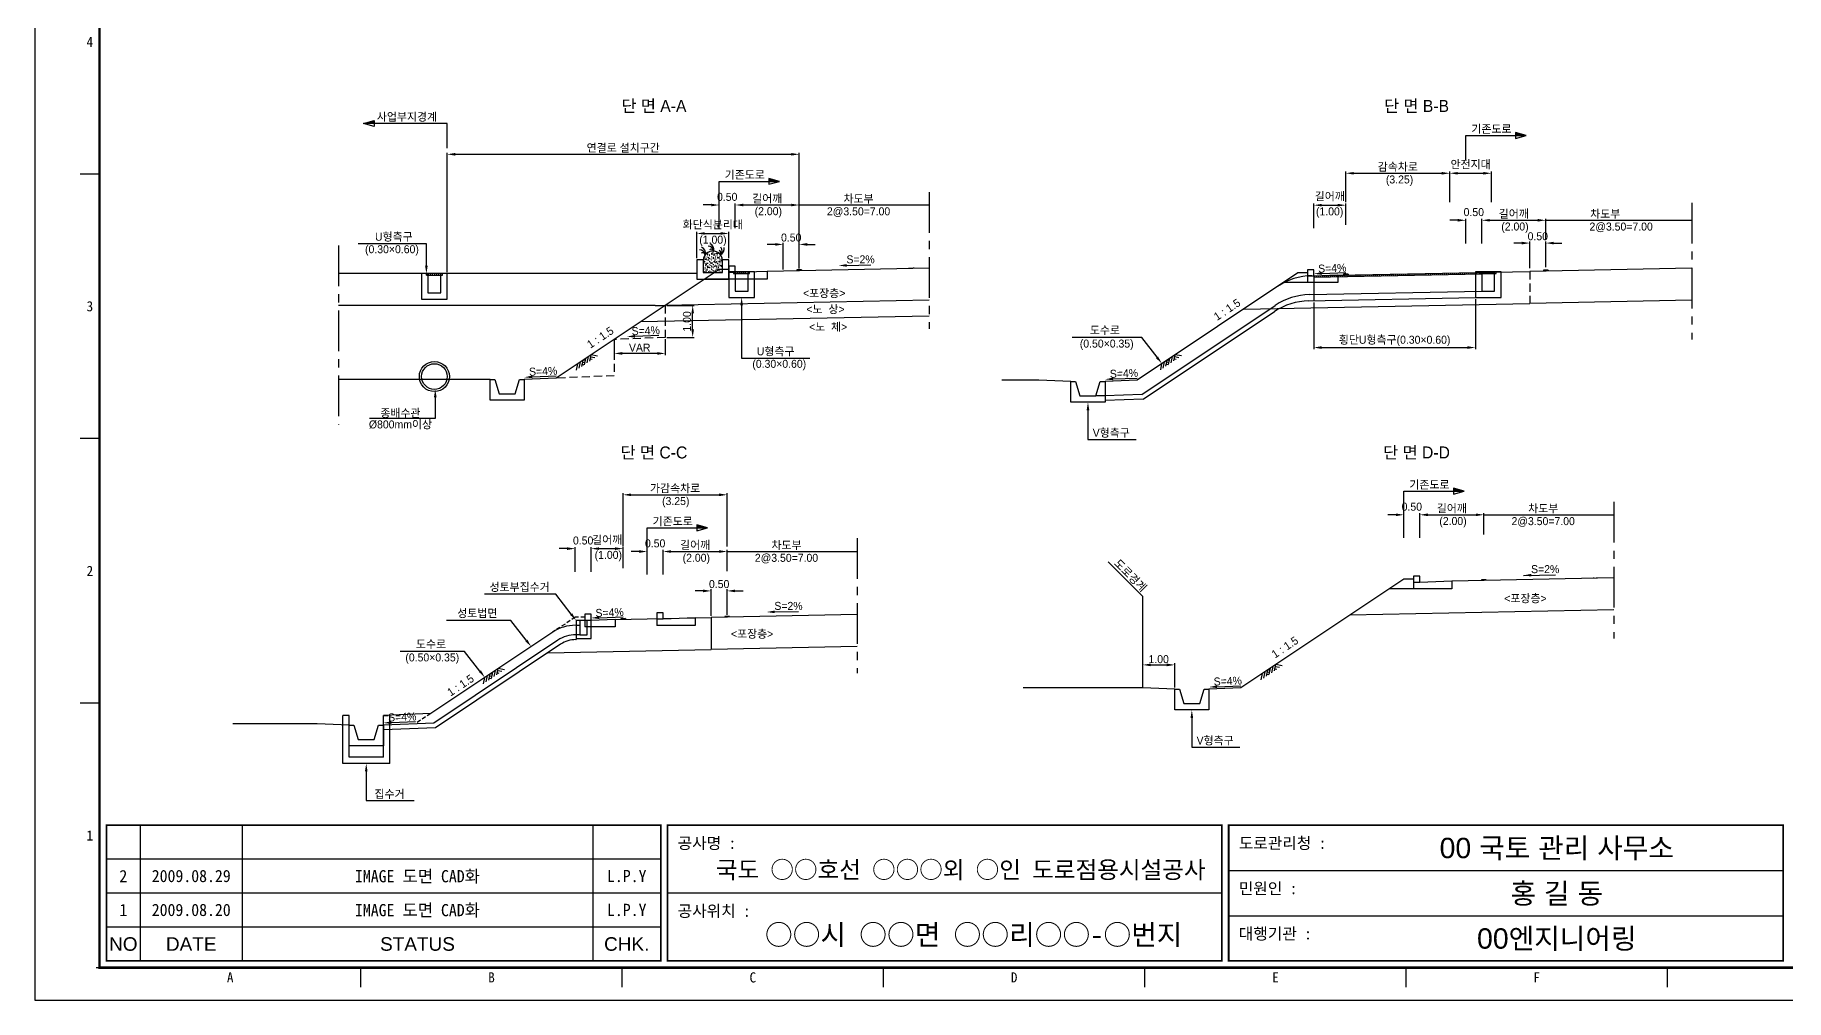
# Model space of a CAD drawing. Header units: millimetres. Extents: x 736 to 1160, y 22 to 321.
# Drawn here: x 736.4 to 1010, y 21.7 to 172.4 of the extents above; entities that cross this region are included whole.
import ezdxf
from ezdxf.enums import TextEntityAlignment as Align

# ---------------------------------------------------------------- set-up
doc = ezdxf.new("R2010")
doc.units = ezdxf.units.MM
doc.header["$LTSCALE"] = 0.2
doc.linetypes.add('CENTER', pattern=[50.8, 31.75, -6.35, 6.35, -6.35])
doc.linetypes.add('HIDDEN', pattern=[9.525, 6.35, -3.175])
for name, color, linetype in [('CC-BNCH-0005', 5, 'Continuous'), ('CC-GSTR-0004', 4, 'Continuous'), ('CZ-DIMT-0002', 7, 'Continuous'), ('CZ-EXST-0002', 1, 'Continuous'), ('CZ-LIN1-0007', 7, 'Continuous'), ('CZ-LIN2-0003', 3, 'Continuous'), ('CZ-LINE-0001', 7, 'Continuous'), ('CZ-TEXT-BOX0', 7, 'Continuous'), ('TITLE', 7, 'Continuous')]:
    doc.layers.add(name, color=color, linetype=linetype)
doc.styles.add('견고딕', font='arial.ttf')
doc.styles.add('돋움', font='')
doc.styles.add('돋음체', font='')
doc.styles.get('돋움').set_extended_font_data('Dotum')
doc.styles.get('돋음체').set_extended_font_data('DotumChe')
doc.dimstyles.get("Standard").update_dxf_attribs({"dimscale": 5, "dimtxt": 0.25, "dimasz": 0.25, "dimexe": 0.05, "dimexo": 0.05, "dimgap": 0.05, "dimtad": 1, "dimlfac": 0.1, "dimzin": 0, "dimdsep": 46, "dimtxsty": '돋움', "dimcen": 0.09, "dimclrd": 1, "dimclre": 1, "dimclrt": 2, "dimadec": 0, "dimazin": 0, "dimtfac": 1, "dimtofl": 0, "dimtmove": 2, "dimatfit": 3, "dimfxl": 0, "dimtolj": 1, "dimtzin": 0, "dimarcsym": 0})

msp = doc.modelspace()

# ---------------------------------------------------------------- hatches: boundary and pattern name
at = {"layer": 'CZ-EXST-0002'}
h = msp.add_hatch(dxfattribs=at)
h.set_pattern_fill('AR-SAND', color=256, scale=0.01, style=0)
h.set_pattern_definition([(37.5, (745.6329, 26.1617), (-0.0160003, 0.4894132), [0, -0.38608, 0, -0.4318, 0, -0.41275]), (7.5, (745.6329, 26.1617), (0.4495233, 0.716825), [0, -0.20828, 0, -0.34798, 0, -0.13335]), (327.5, (745.3205, 26.1617), (0.7909924, 0.0014372), [0, -0.127, 0, -0.4572, 0, -0.5969]), (317.5, (745.3205, 26.1617), (0.7635565, 0.2229293), [0, -0.0635, 0, -0.29972, 0, -0.3429])])
h.paths.add_polyline_path([(840.79, 137.28), (840.79, 135.28), (842.54, 135.28), (843.29, 135.78), (843.79, 135.78), (843.79, 137.28, 0.91737)])
h.paths.add_polyline_path([(843.79, 135.28), (843.79, 135.78), (843.29, 135.78), (842.54, 135.28)], flags=17)
h = msp.add_hatch(dxfattribs=at)
h.set_pattern_fill('ANSI31', color=256, scale=0.1, angle=45, style=0)
h.set_pattern_definition([(90, (940.30408, 69.91278), (-0.3175, 6e-17), [])])
h.paths.add_polyline_path([(962.18, 135.39), (962.18, 135.14), (964.68, 135.14), (964.68, 135.39)])
at = {"layer": 'CZ-LIN1-0007'}
for points in [[(855.41, 135.57), (855.41, 135.7), (856.16, 135.71), (856.16, 135.59)], [(872.91, 135.92), (872.91, 136.05), (873.66, 136.06), (873.66, 135.94)], [(940.81, 134.9), (940.81, 135.02), (941.56, 135.04), (941.56, 134.91)], [(972.06, 135.52), (972.06, 135.65), (972.81, 135.66), (972.81, 135.54)], [(979.87, 87.52), (979.87, 87.65), (980.62, 87.66), (980.62, 87.54)], [(962.37, 87.17), (962.37, 87.3), (963.12, 87.31), (963.12, 87.19)], [(827.9, 81.09), (827.9, 81.21), (828.65, 81.23), (828.65, 81.1)], [(844.15, 81.44), (844.15, 81.56), (844.9, 81.58), (844.9, 81.45)]]:
    msp.add_hatch(color=256, dxfattribs=at).paths.add_polyline_path(points)
at = {"layer": 'CZ-LIN2-0003'}
h = msp.add_hatch(dxfattribs=at)
h.set_pattern_fill('ANSI31', color=256, scale=0.1, angle=45, style=0)
h.set_pattern_definition([(90, (775.6565, 69.65278), (-0.3175, 6e-17), [])])
h.paths.add_polyline_path([(797.54, 135.13), (797.54, 134.88), (800.04, 134.88), (800.04, 135.13)])
h = msp.add_hatch(dxfattribs=at)
h.set_pattern_fill('ANSI31', color=256, scale=0.1, angle=45, style=0)
h.set_pattern_definition([(90, (823.6565, 69.92278), (-0.3175, 6e-17), [])])
h.paths.add_polyline_path([(845.54, 135.4), (845.54, 135.15), (848.04, 135.15), (848.04, 135.4)])
h = msp.add_hatch(dxfattribs=at)
h.set_pattern_fill('ANSI31', color=256, scale=0.1, angle=45, style=0)
h.set_pattern_definition([(90, (745.79765, 27.72332), (-0.3175, 6e-17), [])])
h.paths.add_polyline_path([(939.93, 134.63), (939.93, 134.88), (936.18, 134.73), (936.18, 134.55)])
h.paths.add_polyline_path([(961.43, 135.06), (961.43, 135.31), (939.93, 134.88), (939.93, 134.63)])
h.paths.add_polyline_path([(962.43, 135.08), (962.43, 135.14), (962.18, 135.14), (962.18, 135.32), (961.43, 135.31), (961.43, 135.06)])
at = {"layer": 'CZ-LINE-0001'}
for points in [[(789.37, 158.59), (789.37, 159.05), (787.73, 158.59)], [(967.71, 156.71), (967.71, 157.17), (969.35, 156.71)], [(851.06, 149.53), (851.06, 149.99), (852.71, 149.53)], [(958.02, 101.14), (958.02, 101.6), (959.67, 101.14)], [(839.8, 95.4), (839.8, 95.86), (841.45, 95.4)]]:
    msp.add_hatch(color=256, dxfattribs=at).paths.add_polyline_path(points)

# ---------------------------------------------------------------- linework, layer by layer
at = {"layer": 'CC-BNCH-0005', "color": 1, "linetype": 'HIDDEN'}
for points in [[(834.86, 130.16), (834.86, 125.16), (826.88, 124.84)], [(826.88, 124.84), (826.88, 119.18), (817.84, 118.81)]]:
    msp.add_lwpolyline(points, dxfattribs=at)
at = {"layer": 'CC-GSTR-0004'}
for p, q in [((823.28, 81.95), (822.28, 81.95)), ((822.28, 81.95), (822.28, 79.95)), ((823.28, 80.95), (822.28, 80.95)), ((827.03, 79.95), (822.28, 79.95)), ((823.28, 80.95), (823.28, 81.95)), ((827.03, 81.1), (823.28, 80.95)), ((827.03, 81.1), (827.03, 79.95))]:
    msp.add_line(p, q, dxfattribs=at)
at = {"layer": 'CZ-EXST-0002'}
for p, q in [((843.29, 135.78), (817.84, 118.81)), ((844.79, 134.28), (841.04, 134.28)), ((844.79, 135.78), (843.29, 135.78)), ((844.79, 136.28), (844.79, 134.28)), ((845.79, 136.28), (844.79, 136.28)), ((845.79, 135.28), (844.79, 135.28)), ((850.79, 134.28), (844.79, 134.28)), ((845.79, 135.28), (845.79, 136.28)), ((850.79, 135.48), (845.79, 135.28)), ((876.11, 135.98), (850.79, 135.48)), ((850.79, 135.48), (850.79, 134.28)), ((933.68, 135.23), (908.57, 118.49)), ((935.18, 135.23), (933.68, 135.23)), ((935.18, 135.73), (935.18, 133.73)), ((936.18, 135.73), (935.18, 135.73)), ((936.18, 134.73), (935.18, 134.73)), ((936.18, 134.73), (936.18, 135.73)), ((939.93, 134.88), (936.18, 134.73)), ((939.93, 134.88), (939.93, 133.73)), ((961.43, 135.39), (961.43, 131.39)), ((965.43, 135.39), (961.43, 135.39)), ((962.43, 135.39), (962.43, 132.39)), ((964.43, 132.39), (964.43, 135.39)), ((965.43, 131.39), (965.43, 135.39)), ((995.26, 135.98), (969.93, 135.48)), ((935.18, 133.73), (931.43, 133.73)), ((939.93, 133.73), (935.18, 133.73)), ((961.43, 131.39), (965.43, 131.39)), ((962.43, 132.39), (964.43, 132.39)), ((876.11, 130.98), (834.86, 130.16)), ((995.26, 130.98), (969.93, 130.48)), ((876.11, 128.48), (830.99, 127.58)), ((807.49, 118.61), (783.8, 118.61)), ((817.84, 118.81), (812.84, 118.61)), ((834.53, 82.15), (833.53, 82.15)), ((833.53, 82.15), (833.53, 80.15)), ((834.53, 81.15), (834.53, 82.15)), ((834.53, 81.15), (833.53, 81.15)), ((839.53, 80.15), (833.53, 80.15)), ((839.53, 81.35), (834.53, 81.15)), ((839.53, 81.35), (839.53, 80.15)), ((864.86, 81.85), (842.03, 81.4)), ((864.86, 76.85), (842.03, 76.4)), ((780.47, 64.81), (767.3, 64.81)), ((785.47, 64.61), (780.47, 64.81))]:
    msp.add_line(p, q, dxfattribs=at)
at = {"layer": 'CZ-EXST-0002', "linetype": 'HIDDEN'}
msp.add_line((969.93, 135.48), (969.93, 130.48), dxfattribs=at)
at = {"layer": 'CZ-EXST-0002'}
for points in [[(939.93, 134.88), (969.93, 135.48)], [(925.22, 129.58), (969.93, 130.48)]]:
    msp.add_lwpolyline(points, dxfattribs=at)
for points in [[(962.18, 135.39), (962.18, 135.14), (964.68, 135.14), (964.68, 135.39)], [(812.84, 118.61), (812.84, 115.36), (807.49, 115.36), (807.49, 118.61), (808.24, 118.61), (808.91, 116.36), (811.41, 116.36), (812.09, 118.61), (812.09, 118.61)], [(790.82, 64.61), (790.82, 61.36), (785.47, 61.36), (785.47, 64.61), (786.22, 64.61), (786.89, 62.36), (789.39, 62.36), (790.07, 64.61), (790.07, 64.61)]]:
    msp.add_lwpolyline(points, close=True, dxfattribs=at)
at = {"layer": 'CZ-LIN1-0007'}
for p, q in [((856.16, 135.71), (855.41, 135.7)), ((855.41, 135.7), (855.41, 135.57)), ((856.16, 135.71), (856.16, 135.59)), ((872.91, 136.05), (872.91, 135.92)), ((873.66, 136.06), (873.66, 135.94)), ((941.56, 135.04), (940.81, 135.02)), ((940.81, 135.02), (940.81, 134.9)), ((941.56, 135.04), (941.56, 134.91)), ((972.81, 135.66), (972.06, 135.65)), ((972.06, 135.65), (972.06, 135.52)), ((972.81, 135.66), (972.81, 135.54)), ((979.87, 87.65), (979.87, 87.52)), ((980.62, 87.66), (980.62, 87.54)), ((963.12, 87.31), (962.37, 87.3)), ((962.37, 87.3), (962.37, 87.17)), ((963.12, 87.31), (963.12, 87.19)), ((828.65, 81.23), (827.9, 81.21)), ((827.9, 81.21), (827.9, 81.09)), ((828.65, 81.23), (828.65, 81.1)), ((844.9, 81.58), (844.15, 81.56)), ((844.15, 81.56), (844.15, 81.44)), ((844.9, 81.58), (844.9, 81.45))]:
    msp.add_line(p, q, dxfattribs=at)
at = {"layer": 'CZ-LIN2-0003'}
for p, q in [((839.79, 137.28), (839.79, 134.28)), ((840.79, 137.28), (839.79, 137.28)), ((840.79, 137.28), (840.79, 135.28)), ((843.79, 135.28), (843.79, 137.28)), ((844.79, 137.28), (843.79, 137.28)), ((844.79, 134.28), (844.79, 137.28)), ((839.79, 135.13), (783.8, 135.13)), ((796.79, 135.13), (796.79, 131.13)), ((800.79, 135.13), (796.79, 135.13)), ((797.79, 135.13), (797.79, 132.13)), ((799.79, 132.13), (799.79, 135.13)), ((800.79, 131.13), (800.79, 135.13)), ((839.79, 134.28), (844.79, 134.28)), ((840.79, 135.28), (843.79, 135.28)), ((848.79, 135.4), (844.79, 135.4)), ((844.79, 135.4), (844.79, 131.4)), ((845.79, 135.4), (845.79, 132.4)), ((847.79, 132.4), (847.79, 135.4)), ((848.79, 131.4), (848.79, 135.4)), ((935.87, 134.8), (961.43, 135.31)), ((936.18, 134.55), (962.43, 135.08)), ((936.18, 134.8), (936.18, 130.88)), ((797.79, 132.13), (799.79, 132.13)), ((844.79, 131.4), (848.79, 131.4)), ((845.79, 132.4), (847.79, 132.4)), ((935.5, 131.85), (962.43, 132.39)), ((833.29, 130.13), (783.8, 130.13)), ((796.79, 131.13), (800.79, 131.13)), ((909.3, 116.27), (930.16, 130.17)), ((893.22, 118.49), (887.42, 118.49)), ((898.22, 118.29), (893.22, 118.49)), ((908.57, 118.49), (903.57, 118.29)), ((909.3, 116.27), (903.57, 116.04)), ((909.54, 115.53), (903.6, 115.29)), ((952.75, 87.88), (951.75, 87.88)), ((951.75, 87.88), (951.75, 85.88)), ((952.75, 86.88), (952.75, 87.88)), ((983.07, 87.59), (957.75, 87.08)), ((950.25, 87.38), (941.82, 81.76)), ((951.75, 85.88), (948, 85.88)), ((951.75, 87.38), (950.25, 87.38)), ((952.75, 86.88), (951.75, 86.88)), ((957.75, 85.88), (951.75, 85.88)), ((957.75, 87.08), (952.75, 86.88)), ((957.75, 87.08), (957.75, 85.88)), ((983.07, 82.59), (941.82, 81.76)), ((820.87, 80.2), (821.53, 80.2)), ((820.93, 80.95), (820.93, 78.1)), ((823.28, 80.95), (820.93, 80.95)), ((821.53, 80.95), (821.53, 78.7)), ((822.68, 78.7), (822.68, 80.95)), ((823.28, 78.1), (823.28, 80.95)), ((842.03, 81.4), (842.03, 76.4)), ((941.82, 81.76), (924.8, 70.41)), ((817.27, 79.1), (798.21, 66.4)), ((818.1, 77.86), (798.7, 64.92)), ((818.51, 77.23), (798.94, 64.18)), ((821.53, 78.7), (820.87, 78.7)), ((820.87, 77.95), (820.93, 77.95)), ((820.93, 78.1), (823.28, 78.1)), ((820.93, 78.1), (820.93, 77.95)), ((821.53, 78.7), (822.68, 78.7)), ((909.45, 70.41), (890.77, 70.41)), ((914.45, 70.21), (909.45, 70.41)), ((785.47, 66.11), (784.47, 66.11)), ((784.47, 58.61), (784.47, 66.11)), ((785.47, 59.61), (785.47, 66.11)), ((798.21, 66.4), (790.82, 66.11)), ((790.82, 64.61), (790.82, 66.11)), ((790.82, 59.61), (790.82, 66.11)), ((790.82, 66.11), (791.57, 66.11)), ((791.82, 58.61), (791.82, 66.11)), ((798.7, 64.92), (790.82, 64.61)), ((798.94, 64.18), (790.82, 63.86)), ((791.82, 58.61), (784.47, 58.61)), ((790.82, 59.61), (785.47, 59.61))]:
    msp.add_line(p, q, dxfattribs=at)
for points in [[(797.54, 135.13), (797.54, 134.88), (800.04, 134.88), (800.04, 135.13)], [(845.54, 135.4), (845.54, 135.15), (848.04, 135.15), (848.04, 135.4)], [(903.57, 118.29), (903.57, 115.04), (898.22, 115.04), (898.22, 118.29), (898.97, 118.29), (899.65, 116.04), (902.15, 116.04), (902.82, 118.29), (902.82, 118.29)], [(919.8, 70.21), (919.8, 66.96), (914.45, 66.96), (914.45, 70.21), (915.2, 70.21), (915.88, 67.96), (918.38, 67.96), (919.05, 70.21), (919.05, 70.21)]]:
    msp.add_lwpolyline(points, close=True, dxfattribs=at)
for points in [[(935.38, 130.87), (961.43, 131.39)], [(833.29, 130.13), (834.86, 130.16)], [(909.54, 115.53), (930.04, 129.19)], [(827.03, 81.1), (842.03, 81.4)], [(816.49, 75.89), (842.03, 76.4)]]:
    msp.add_lwpolyline(points, dxfattribs=at)
for radius in [2.35, 2]:
    msp.add_circle((798.79, 119.05), radius, dxfattribs=at)
for centre, radius, start, end in [((841.47, 138.87), 1, 347.1802, 67.3267), ((840.24, 137.97), 0.88, 7.8639, 92.7752), ((840.7, 137.95), 0.44, 19.771, 124.0366), ((840.14, 138.32), 1, 347.1802, 67.3267), ((842.29, 137.15), 1.51, 4.9353, 175.0647), ((841.58, 138.52), 0.88, 7.8639, 92.7752), ((842.04, 138.5), 0.44, 19.771, 124.0366), ((843.11, 138.32), 0.44, 325.785, 70.0506), ((842.87, 138.71), 0.88, 313.878, 38.7893), ((843.08, 139), 1, 293.1943, 13.3407), ((936.07, 124.8), 10, 91.1458, 123.6901), ((935.7, 121.85), 10, 91.1458, 123.6901), ((935.58, 120.87), 10, 91.1458, 123.6901), ((820.87, 73.7), 6.5, 90, 123.6901), ((820.87, 73.7), 5, 90, 123.6901), ((820.87, 73.7), 4.25, 90, 123.6901)]:
    msp.add_arc(centre, radius, start, end, dxfattribs=at)
at = {"layer": 'CZ-LINE-0001'}
for p, q in [((787.73, 158.59), (789.37, 159.05)), ((789.37, 159.05), (789.37, 158.13)), ((800.79, 158.59), (787.73, 158.59)), ((789.37, 158.13), (787.73, 158.59)), ((800.79, 154.73), (800.79, 158.59)), ((959.93, 152.85), (959.93, 156.71)), ((959.93, 156.71), (969.35, 156.71)), ((969.35, 156.71), (967.71, 157.17)), ((967.71, 157.17), (967.71, 156.25)), ((967.71, 156.25), (969.35, 156.71)), ((800.79, 135.38), (800.79, 154.02)), ((802.04, 153.77), (854.54, 153.77)), ((855.79, 135.95), (855.79, 154.02)), ((941.18, 146.3), (941.18, 151.06)), ((942.43, 150.81), (956.18, 150.81)), ((957.43, 146.3), (957.43, 151.06)), ((957.43, 146.3), (957.43, 151.06)), ((958.68, 150.81), (962.68, 150.81)), ((963.93, 146.3), (963.93, 151.06)), ((843.29, 145.68), (843.29, 149.53)), ((843.29, 149.53), (852.71, 149.53)), ((852.71, 149.53), (851.06, 149.99)), ((851.06, 149.99), (851.06, 149.08)), ((851.06, 149.08), (852.71, 149.53)), ((842.04, 145.85), (840.79, 145.85)), ((843.29, 142.25), (843.29, 146.1)), ((845.79, 142.25), (845.79, 146.1)), ((845.79, 142.25), (845.79, 146.1)), ((847.04, 145.85), (848.29, 145.85)), ((847.04, 145.85), (854.54, 145.85)), ((855.79, 145.85), (876.12, 145.85)), ((936.18, 142.22), (936.18, 146.07)), ((937.43, 145.82), (939.93, 145.82)), ((941.18, 142.76), (941.18, 146.07)), ((958.68, 143.46), (957.43, 143.46)), ((959.93, 139.86), (959.93, 143.71)), ((962.43, 139.86), (962.43, 143.71)), ((962.43, 139.86), (962.43, 143.71)), ((963.68, 143.46), (964.93, 143.46)), ((963.68, 143.46), (971.18, 143.46)), ((972.43, 140.4), (972.43, 143.71)), ((972.43, 143.46), (995.26, 143.46)), ((839.79, 137.53), (839.79, 141.65)), ((841.04, 141.4), (843.54, 141.4)), ((844.79, 137.53), (844.79, 141.65)), ((852.04, 139.69), (850.79, 139.69)), ((853.29, 135.78), (853.29, 139.94)), ((857.04, 139.69), (858.29, 139.69)), ((968.68, 139.9), (967.43, 139.9)), ((969.93, 135.99), (969.93, 140.15)), ((972.43, 136.16), (972.43, 140.15)), ((973.68, 139.9), (974.93, 139.9)), ((835.11, 130.16), (839.39, 130.16)), ((839.14, 126.41), (839.14, 128.91)), ((936.18, 130.63), (936.18, 123.33)), ((961.43, 131.14), (961.43, 123.33)), ((826.88, 124.59), (826.88, 122.41)), ((834.86, 124.91), (834.86, 122.41)), ((835.11, 125.16), (839.39, 125.16)), ((937.43, 123.58), (960.18, 123.58)), ((821, 120.07), (821.2, 121.05)), ((821.42, 120.35), (821.61, 121.33)), ((821.83, 120.62), (822.03, 121.61)), ((822.18, 120.85), (821.89, 120.91)), ((822.3, 121.19), (821.96, 121.26)), ((822.37, 121.54), (822.03, 121.61)), ((822.25, 120.9), (822.44, 121.88)), ((822.66, 121.18), (822.86, 122.16)), ((823.08, 121.46), (823.28, 122.44)), ((823.42, 121.69), (823.14, 121.74)), ((823.84, 121.96), (823.21, 122.09)), ((824.26, 122.24), (823.28, 122.44)), ((833.61, 122.66), (828.13, 122.66)), ((912.26, 120.09), (912.45, 121.07)), ((912.67, 120.37), (912.87, 121.35)), ((913.09, 120.65), (913.28, 121.63)), ((913.43, 120.88), (913.15, 120.94)), ((913.56, 121.21), (913.22, 121.28)), ((913.63, 121.56), (913.28, 121.63)), ((913.5, 120.93), (913.7, 121.91)), ((913.92, 121.2), (914.12, 122.18)), ((914.34, 121.48), (914.53, 122.46)), ((914.68, 121.71), (914.39, 121.77)), ((915.1, 121.99), (914.46, 122.11)), ((915.51, 122.26), (914.53, 122.46)), ((903.57, 116.04), (902.15, 116.04)), ((959.67, 101.14), (958.02, 101.6)), ((958.02, 101.6), (958.02, 100.68)), ((828.28, 92.51), (828.28, 100.82)), ((829.53, 100.57), (843.28, 100.57)), ((844.53, 92.51), (844.53, 100.82)), ((950.25, 97.28), (950.25, 101.14)), ((950.25, 101.14), (959.67, 101.14)), ((958.02, 100.68), (959.67, 101.14)), ((841.45, 95.4), (839.8, 95.86)), ((839.8, 95.86), (839.8, 94.94)), ((949, 97.45), (947.75, 97.45)), ((950.25, 93.85), (950.25, 97.7)), ((952.75, 93.85), (952.75, 97.7)), ((952.75, 93.85), (952.75, 97.7)), ((954, 97.45), (961.5, 97.45)), ((954, 97.45), (955.25, 97.45)), ((962.75, 94.38), (962.75, 97.7)), ((962.75, 97.45), (983.08, 97.45)), ((832.03, 91.55), (832.03, 95.4)), ((832.03, 95.4), (841.45, 95.4)), ((839.8, 94.94), (841.45, 95.4)), ((819.53, 92.16), (818.28, 92.16)), ((820.78, 88.56), (820.78, 92.41)), ((823.28, 88.56), (823.28, 92.41)), ((823.28, 88.56), (823.28, 92.41)), ((824.53, 92.16), (825.78, 92.16)), ((824.53, 92.16), (827.03, 92.16)), ((828.28, 89.1), (828.28, 92.41)), ((830.78, 91.71), (829.53, 91.71)), ((832.03, 88.11), (832.03, 91.96)), ((834.53, 88.11), (834.53, 91.96)), ((834.53, 88.11), (834.53, 91.96)), ((835.78, 91.71), (843.28, 91.71)), ((835.78, 91.71), (837.03, 91.71)), ((844.53, 88.65), (844.53, 91.96)), ((844.53, 91.71), (864.86, 91.71)), ((909.45, 84.69), (904.06, 90.08)), ((840.78, 85.56), (839.53, 85.56)), ((842.03, 81.65), (842.03, 85.81)), ((844.53, 81.82), (844.53, 85.81)), ((845.78, 85.56), (847.03, 85.56)), ((909.45, 70.41), (909.45, 84.69)), ((909.45, 70.66), (909.45, 74.25)), ((910.7, 74), (913.2, 74)), ((914.45, 70.46), (914.45, 74.25)), ((930.04, 73.06), (930.24, 74.04)), ((931.22, 73.84), (930.24, 74.04)), ((806.48, 71.06), (806.67, 72.04)), ((806.89, 71.34), (807.09, 72.32)), ((807.31, 71.62), (807.51, 72.6)), ((807.66, 71.85), (807.37, 71.9)), ((807.78, 72.18), (807.44, 72.25)), ((807.85, 72.53), (807.51, 72.6)), ((807.73, 71.89), (807.92, 72.88)), ((808.14, 72.17), (808.34, 73.15)), ((808.56, 72.45), (808.75, 73.43)), ((808.9, 72.68), (808.62, 72.74)), ((809.32, 72.96), (808.69, 73.08)), ((809.74, 73.23), (808.75, 73.43)), ((927.96, 71.67), (928.16, 72.65)), ((928.38, 71.95), (928.57, 72.93)), ((928.79, 72.23), (928.99, 73.21)), ((929.14, 72.46), (928.85, 72.51)), ((929.27, 72.79), (928.92, 72.86)), ((929.34, 73.14), (928.99, 73.21)), ((929.21, 72.5), (929.41, 73.48)), ((929.63, 72.78), (929.82, 73.76)), ((930.39, 73.29), (930.1, 73.35)), ((930.8, 73.57), (930.17, 73.69)), ((924.8, 70.41), (919.8, 70.21))]:
    msp.add_line(p, q, dxfattribs=at)
at = {"layer": 'CZ-LINE-0001', "linetype": 'CENTER'}
for p, q in [((876.11, 147.86), (876.11, 126.51)), ((995.26, 146.21), (995.26, 124.86)), ((783.8, 139.53), (783.8, 111.56)), ((983.07, 99.46), (983.07, 78.11)), ((864.86, 93.8), (864.86, 72.72))]:
    msp.add_line(p, q, dxfattribs=at)
at = {"layer": 'CZ-LINE-0001', "color": 1}
for p, q in [((855.79, 142.78), (855.79, 146.1)), ((855.79, 135.95), (855.79, 139.94))]:
    msp.add_line(p, q, dxfattribs=at)
at = {"layer": 'CZ-LINE-0001', "linetype": 'HIDDEN', "ltscale": 0.5}
for p, q in [((820.78, 81.45), (817.27, 79.1)), ((822.28, 81.45), (820.78, 81.45)), ((798.21, 66.4), (795.82, 64.81))]:
    msp.add_line(p, q, dxfattribs=at)
at = {"layer": 'CZ-LINE-0001'}
for points in [[(797.54, 136.38), (797.54, 139.8), (786.88, 139.8)], [(863.21, 136.42), (866.96, 136.49)], [(911.69, 122.06), (909.29, 125.15), (898.45, 125.15)], [(798.93, 115.8), (798.93, 112.49), (788.64, 112.49)], [(900.9, 113.79), (900.9, 109.24), (908.41, 109.24)], [(820.16, 81.93), (817.76, 85.03), (806.6, 85.03)], [(851.95, 82.28), (855.7, 82.36)], [(813.14, 77.85), (810.74, 80.94), (800.67, 80.94)], [(805.91, 73.03), (803.51, 76.12), (793.44, 76.12)], [(917.13, 65.71), (917.13, 61.16), (924.63, 61.16)], [(788.14, 57.36), (788.14, 52.8), (795.65, 52.8)]]:
    msp.add_lwpolyline(points, dxfattribs=at)
at = {"layer": 'CZ-LINE-0001', "extrusion": (0, 0, -1)}
for points in [[(-937.43, 135.16), (-941.18, 135.31)], [(-846.79, 130.15), (-846.79, 121.91), (-857.45, 121.91)], [(-830.12, 125.34), (-833.87, 125.49)], [(-814.09, 118.99), (-817.84, 119.14)], [(-904.82, 118.67), (-908.57, 118.82)], [(-824.53, 81.38), (-828.28, 81.53)], [(-921.05, 70.59), (-924.8, 70.74)], [(-792.07, 64.99), (-795.82, 65.14)]]:
    msp.add_lwpolyline(points, dxfattribs=at)
at = {"layer": 'CZ-LINE-0001'}
for points in [[(802.04, 153.98), (802.04, 153.56), (800.79, 153.77)], [(854.54, 153.98), (854.54, 153.56), (855.79, 153.77)], [(942.43, 151.01), (942.43, 150.6), (941.18, 150.81)], [(956.18, 151.01), (956.18, 150.6), (957.43, 150.81)], [(958.68, 151.01), (958.68, 150.6), (957.43, 150.81)], [(962.68, 151.01), (962.68, 150.6), (963.93, 150.81)], [(842.04, 146.05), (842.04, 145.64), (843.29, 145.85)], [(847.04, 146.05), (847.04, 145.64), (845.79, 145.85)], [(847.04, 146.05), (847.04, 145.64), (845.79, 145.85)], [(854.54, 146.05), (854.54, 145.64), (855.79, 145.85)], [(937.43, 146.03), (937.43, 145.61), (936.18, 145.82)], [(939.93, 146.03), (939.93, 145.61), (941.18, 145.82)], [(958.68, 143.67), (958.68, 143.26), (959.93, 143.46)], [(963.68, 143.67), (963.68, 143.26), (962.43, 143.46)], [(963.68, 143.67), (963.68, 143.26), (962.43, 143.46)], [(971.18, 143.67), (971.18, 143.26), (972.43, 143.46)], [(841.04, 141.61), (841.04, 141.2), (839.79, 141.4)], [(843.54, 141.61), (843.54, 141.2), (844.79, 141.4)], [(852.04, 139.9), (852.04, 139.48), (853.29, 139.69)], [(857.04, 139.9), (857.04, 139.48), (855.79, 139.69)], [(968.68, 140.11), (968.68, 139.69), (969.93, 139.9)], [(973.68, 140.11), (973.68, 139.69), (972.43, 139.9)], [(797.75, 136.38), (797.54, 135.13), (797.33, 136.38)], [(863.22, 136.21), (861.96, 136.39), (863.21, 136.62)], [(838.94, 128.91), (839.35, 128.91), (839.14, 130.16)], [(838.94, 126.41), (839.35, 126.41), (839.14, 125.16)], [(937.43, 123.79), (937.43, 123.37), (936.18, 123.58)], [(960.18, 123.79), (960.18, 123.37), (961.43, 123.58)], [(828.13, 122.87), (828.13, 122.45), (826.88, 122.66)], [(833.61, 122.87), (833.61, 122.45), (834.86, 122.66)], [(911.85, 122.19), (912.45, 121.07), (911.52, 121.93)], [(798.72, 115.8), (798.93, 117.05), (799.14, 115.8)], [(900.69, 113.79), (900.9, 115.04), (901.11, 113.79)], [(829.53, 100.78), (829.53, 100.37), (828.28, 100.57)], [(843.28, 100.78), (843.28, 100.37), (844.53, 100.57)], [(949, 97.66), (949, 97.24), (950.25, 97.45)], [(954, 97.66), (954, 97.24), (952.75, 97.45)], [(954, 97.66), (954, 97.24), (952.75, 97.45)], [(961.5, 97.66), (961.5, 97.24), (962.75, 97.45)], [(819.53, 92.37), (819.53, 91.96), (820.78, 92.16)], [(824.53, 92.37), (824.53, 91.96), (823.28, 92.16)], [(824.53, 92.37), (824.53, 91.96), (823.28, 92.16)], [(827.03, 92.37), (827.03, 91.96), (828.28, 92.16)], [(830.78, 91.92), (830.78, 91.51), (832.03, 91.71)], [(835.78, 91.92), (835.78, 91.51), (834.53, 91.71)], [(835.78, 91.92), (835.78, 91.51), (834.53, 91.71)], [(843.28, 91.92), (843.28, 91.51), (844.53, 91.71)], [(840.78, 85.77), (840.78, 85.35), (842.03, 85.56)], [(845.78, 85.77), (845.78, 85.35), (844.53, 85.56)], [(851.96, 82.08), (850.7, 82.26), (851.95, 82.49)], [(820.33, 82.06), (820.93, 80.95), (820, 81.81)], [(813.3, 77.98), (813.91, 76.86), (812.97, 77.72)], [(910.7, 74.21), (910.7, 73.79), (909.45, 74)], [(913.2, 74.21), (913.2, 73.79), (914.45, 74)], [(806.07, 73.16), (806.67, 72.04), (805.74, 72.9)], [(916.92, 65.71), (917.13, 66.96), (917.33, 65.71)], [(787.94, 57.36), (788.14, 58.61), (788.35, 57.36)]]:
    msp.add_solid(points, dxfattribs=at)
at = {"layer": 'CZ-LINE-0001', "extrusion": (0, 0, -1)}
for points in [[(-937.43, 135.37), (-936.18, 135.11), (-937.44, 134.95)], [(-847, 130.15), (-846.79, 131.4), (-846.58, 130.15)], [(-830.11, 125.55), (-828.87, 125.29), (-830.13, 125.13)], [(-814.08, 119.2), (-812.84, 118.94), (-814.1, 118.78)], [(-904.82, 118.88), (-903.57, 118.62), (-904.83, 118.46)], [(-824.52, 81.59), (-823.28, 81.33), (-824.54, 81.17)], [(-921.04, 70.8), (-919.8, 70.54), (-921.06, 70.39)], [(-792.06, 65.19), (-790.82, 64.94), (-792.08, 64.78)]]:
    msp.add_solid(points, dxfattribs=at)
at = {"layer": 'TITLE', "color": 7, "linetype": 'Continuous'}
for p, q in [((746.47, 150.67), (743.45, 150.67)), ((746.47, 109.35), (743.45, 109.35)), ((746.47, 68.02), (743.45, 68.02)), ((787.3, 23.66), (787.3, 26.69)), ((828.12, 23.66), (828.12, 26.69)), ((868.95, 23.66), (868.95, 26.69)), ((909.77, 23.66), (909.77, 26.69)), ((950.6, 23.66), (950.6, 26.69)), ((991.42, 23.66), (991.42, 26.69))]:
    msp.add_line(p, q, dxfattribs=at)
at = {"layer": 'TITLE', "ltscale": 150}
for p, q in [((752.84, 48.97), (752.84, 27.75)), ((768.76, 48.97), (768.76, 27.75)), ((823.54, 48.97), (823.54, 27.75)), ((834.15, 43.66), (747.54, 43.66)), ((922.88, 41.9), (1009.49, 41.9)), ((834.15, 38.36), (747.54, 38.36)), ((921.82, 38.36), (835.21, 38.36)), ((834.15, 33.05), (747.54, 33.05)), ((922.88, 34.82), (1009.49, 34.82))]:
    msp.add_line(p, q, dxfattribs=at)
at = {"layer": 'TITLE'}
msp.add_line((1154.83, 26.69), (745.97, 26.69), dxfattribs=at)
msp.add_lwpolyline([(736.39, 21.65), (1159.75, 21.65), (1159.75, 321.03), (736.39, 321.03)], close=True, dxfattribs=at)
at = {"layer": 'TITLE', "linetype": 'Continuous', "const_width": 0.403}
msp.add_lwpolyline([(746.47, 26.69), (746.47, 315.99), (1154.72, 315.99), (1154.72, 26.69)], close=True, dxfattribs=at)
at = {"layer": 'TITLE', "ltscale": 150, "const_width": 0.265}
for points in [[(747.54, 48.97), (834.15, 48.97), (834.15, 27.75), (747.54, 27.75)], [(835.21, 48.97), (921.82, 48.97), (921.82, 27.75), (835.21, 27.75)], [(1009.49, 27.75), (922.88, 27.75), (922.88, 48.97), (1009.49, 48.97)]]:
    msp.add_lwpolyline(points, close=True, dxfattribs=at)

# ---------------------------------------------------------------- texts
at = {"layer": 'CZ-DIMT-0002', "style": '돋움'}
for s, p in [('사업부지경계', (789.8, 159.62)), ('기존도로', (960.8, 157.73)), ('기존도로', (844.15, 150.56)), ('기존도로', (951.11, 102.16)), ('기존도로', (832.89, 96.43))]:
    msp.add_text(s, height=1.25, dxfattribs=at).set_placement(p, align=Align.MIDDLE_LEFT)
for s, p in [('(3.25)', (949.58, 149.84)), ('(2.00)', (850.96, 144.88)), ('2@3.50=7.00', (865.06, 144.86)), ('차도부', (865.06, 146.83)), ('(1.00)', (938.66, 144.85)), ('차도부', (981.71, 144.45)), ('(2.00)', (967.61, 142.49)), ('2@3.50=7.00', (984.2, 142.48)), ('(0.30×0.60)', (792.16, 138.94)), ('U형측구', (792.46, 140.89)), ('(1.00)', (842.31, 140.43)), ('S=2%', (865.37, 137.36)), ('<포장층>', (859.69, 132.08)), ('<노  상>', (859.89, 129.57)), ('<노  체>', (860.31, 126.81)), ('도수로', (903.55, 126.29)), ('U형측구', (852.1, 122.99)), ('(0.50×0.35)', (903.83, 124.2)), ('(0.30×0.60)', (852.67, 121.04)), ('Ø800mm이상', (793.49, 111.57)), ('종배수관', (793.49, 113.34)), ('V형측구', (904.54, 110.26)), ('(3.25)', (836.5, 99.6)), ('차도부', (972.02, 98.43)), ('(2.00)', (957.93, 96.48)), ('2@3.50=7.00', (972.02, 96.46)), ('차도부', (853.8, 92.7)), ('(1.00)', (825.96, 91.19)), ('(2.00)', (839.71, 90.74)), ('2@3.50=7.00', (853.8, 90.73)), ('S=2%', (972.33, 88.96)), ('성토부집수거', (812.11, 86.16)), ('<포장층>', (969.25, 84.39)), ('성토법면', (805.49, 82.08)), ('S=2%', (854.11, 83.22)), ('<포장층>', (848.43, 78.85)), ('도수로', (798.26, 77.26)), ('(0.50×0.35)', (798.46, 75.17)), ('V형측구', (920.77, 62.19)), ('집수거', (791.79, 53.83))]:
    msp.add_text(s, height=1.25, dxfattribs=at).set_placement(p, align=Align.MIDDLE_CENTER)
for s, rotation, p in [('S=4%', 2.2906, (939.06, 135.98)), ('1 : 1.5', 33.6901, (922.63, 129.51)), ('1 : 1.5', 33.6901, (824.7, 125.16)), ('S=4%', 2.2906, (831.81, 126.22)), ('S=4%', 2.2906, (815.78, 119.88)), ('S=4%', 2.2906, (906.52, 119.55)), ('도로경계', 315, (907.54, 87.98)), ('S=4%', 2.2906, (826.16, 82.19)), ('1 : 1.5', 33.6901, (931.66, 76.76)), ('1 : 1.5', 33.6901, (802.87, 70.82)), ('S=4%', 2.2906, (922.74, 71.48)), ('S=4%', 2.2906, (793.76, 65.87))]:
    msp.add_text(s, height=1.25, rotation=rotation, dxfattribs=at).set_placement(p, align=Align.MIDDLE_CENTER)
at = {"layer": 'CZ-LINE-0001', "char_height": 1.25, "attachment_point": 5, "style": '돋움'}
for s, insert in [('\\A1;연결로 설치구간', (828.29, 154.71)), ('\\A1;감속차로', (949.31, 151.75)), ('\\A1;안전지대', (960.68, 152.13)), ('\\A1;0.50', (844.54, 147.11)), ('\\A1;길어깨', (938.68, 147.14)), ('\\A1;길어깨', (850.79, 146.79)), ('\\A1;0.50', (961.18, 144.73)), ('\\A1;길어깨', (967.43, 144.41)), ('\\A1;화단식분리대', (842.29, 142.72)), ('\\A1;0.50', (854.54, 140.76)), ('\\A1;0.50', (971.18, 140.96)), ('\\A1;VAR', (830.87, 123.56)), ('\\A1;횡단U형측구(0.30×0.60)', (948.81, 124.61)), ('\\A1;가감속차로', (836.4, 101.52)), ('\\A1;0.50', (951.5, 98.71)), ('\\A1;길어깨', (957.75, 98.39)), ('\\A1;0.50', (822.03, 93.43)), ('\\A1;길어깨', (825.78, 93.48)), ('\\A1;0.50', (833.28, 92.98)), ('\\A1;길어깨', (839.53, 92.66)), ('\\A1;0.50', (843.28, 86.62)), ('\\A1;1.00', (911.95, 74.89))]:
    msp.add_mtext(s, dxfattribs=dict(at, insert=insert))
at = {"layer": 'CZ-LINE-0001', "insert": (838.25, 127.66), "char_height": 1.25, "attachment_point": 5, "rotation": 90, "style": '돋움'}
msp.add_mtext('\\A1;1.00', dxfattribs=at)
at = {"layer": 'CZ-TEXT-BOX0', "style": '돋움'}
for s, p in [('단 면 A-A', (833.09, 161.32)), ('단 면 B-B', (952.23, 161.32)), ('단 면 C-C', (833.09, 107.19)), ('단 면 D-D', (952.23, 107.19))]:
    msp.add_text(s, height=1.875, dxfattribs=at).set_placement(p, align=Align.MIDDLE_CENTER)
at = {"layer": 'TITLE', "color": 3, "linetype": 'Continuous', "style": '돋음체'}
for s, p in [('4', (744.96, 171.34)), ('3', (744.96, 130.02)), ('2', (744.96, 88.69)), ('1', (744.96, 47.36)), ('A', (766.89, 25.18)), ('B', (807.71, 25.18)), ('C', (848.54, 25.18)), ('D', (889.36, 25.18)), ('E', (930.19, 25.18)), ('F', (971.01, 25.18))]:
    msp.add_text(s, height=1.59, dxfattribs=at).set_placement(p, align=Align.MIDDLE)
at = {"layer": 'TITLE', "style": '돋음체'}
for s, p in [('공사명 : ', (836.8, 45.26)), ('도로관리청 :', (924.47, 45.26)), ('민원인 :', (924.47, 38.18)), ('공사위치 :', (836.8, 34.65)), ('대행기관 :', (924.47, 31.11))]:
    msp.add_text(s, height=1.804, dxfattribs=at).set_placement(p)
at = {"layer": 'TITLE', "color": 7, "linetype": 'Continuous'}
for s, height, style, p in [('00 국토 관리 사무소', 3.1832, '견고딕', (974.14, 45.43)), ('국도 ○○호선 ○○○외 ○인 도로점용시설공사', 2.7, '돋음체', (881.02, 42.04)), ('홍 길 동', 3.183, '견고딕', (974.14, 38.36)), ('○○시 ○○면 ○○리○○-○번지', 3.1832, '돋음체', (883.04, 31.88)), ('00엔지니어링', 3.183, '견고딕', (974.14, 31.29))]:
    msp.add_text(s, height=height, dxfattribs=dict(at, style=style)).set_placement(p, align=Align.MIDDLE)
at = {"layer": 'TITLE', "color": 1, "linetype": 'Continuous', "style": '돋음체'}
msp.add_text('2', height=1.91, dxfattribs=at).set_placement((750.19, 41.01), align=Align.MIDDLE)
at = {"layer": 'TITLE', "linetype": 'Continuous'}
for s, height, style, p in [('2009.08.29', 1.91, '돋음체', (760.8, 41.01)), ('L.P.Y', 1.91, '돋음체', (828.84, 41.01)), ('1', 1.91, '돋음체', (750.19, 35.71)), ('2009.08.20', 1.91, '돋음체', (760.8, 35.71)), ('L.P.Y', 1.91, '돋음체', (828.84, 35.71)), ('NO', 2.122, '견고딕', (750.19, 30.4)), ('DATE', 2.122, '견고딕', (760.8, 30.4)), ('STATUS', 2.122, '견고딕', (796.15, 30.4)), ('CHK.', 2.122, '견고딕', (828.84, 30.4))]:
    msp.add_text(s, height=height, dxfattribs=dict(at, style=style)).set_placement(p, align=Align.MIDDLE)
at = {"layer": 'TITLE', "style": '돋음체'}
for p in [(796.15, 41.01), (796.15, 35.71)]:
    msp.add_text('IMAGE 도면 CAD화', height=1.9099, dxfattribs=at).set_placement(p, align=Align.MIDDLE)

# ---------------------------------------------------------------- leaders
at = {"layer": 'CZ-LIN2-0003'}
msp.add_leader([(968.92, 87.99), (973.92, 88.09)], dimstyle='Standard', override={"dimgap": 0.05, "dimtad": 0}, dxfattribs=at)

doc.saveas('drawing.dxf')
